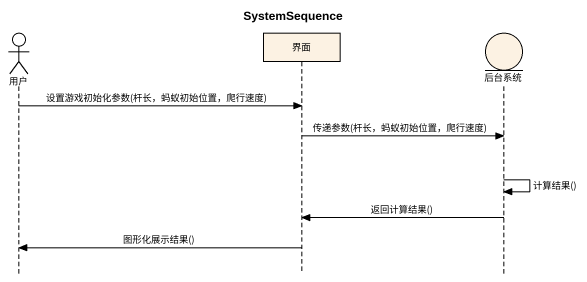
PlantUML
@startuml
title SystemSequence
hide footbox
actor 用户
participant 界面 #FCF2E3
entity 后台系统 #FCF2E3

用户 -> 界面 : 设置游戏初始化参数(杆长，蚂蚁初始位置，爬行速度)
界面 -> 后台系统 : 传递参数(杆长，蚂蚁初始位置，爬行速度)
后台系统 -> 后台系统 : 计算结果()
后台系统 -> 界面 : 返回计算结果()
界面 -> 用户 : 图形化展示结果()
@enduml
